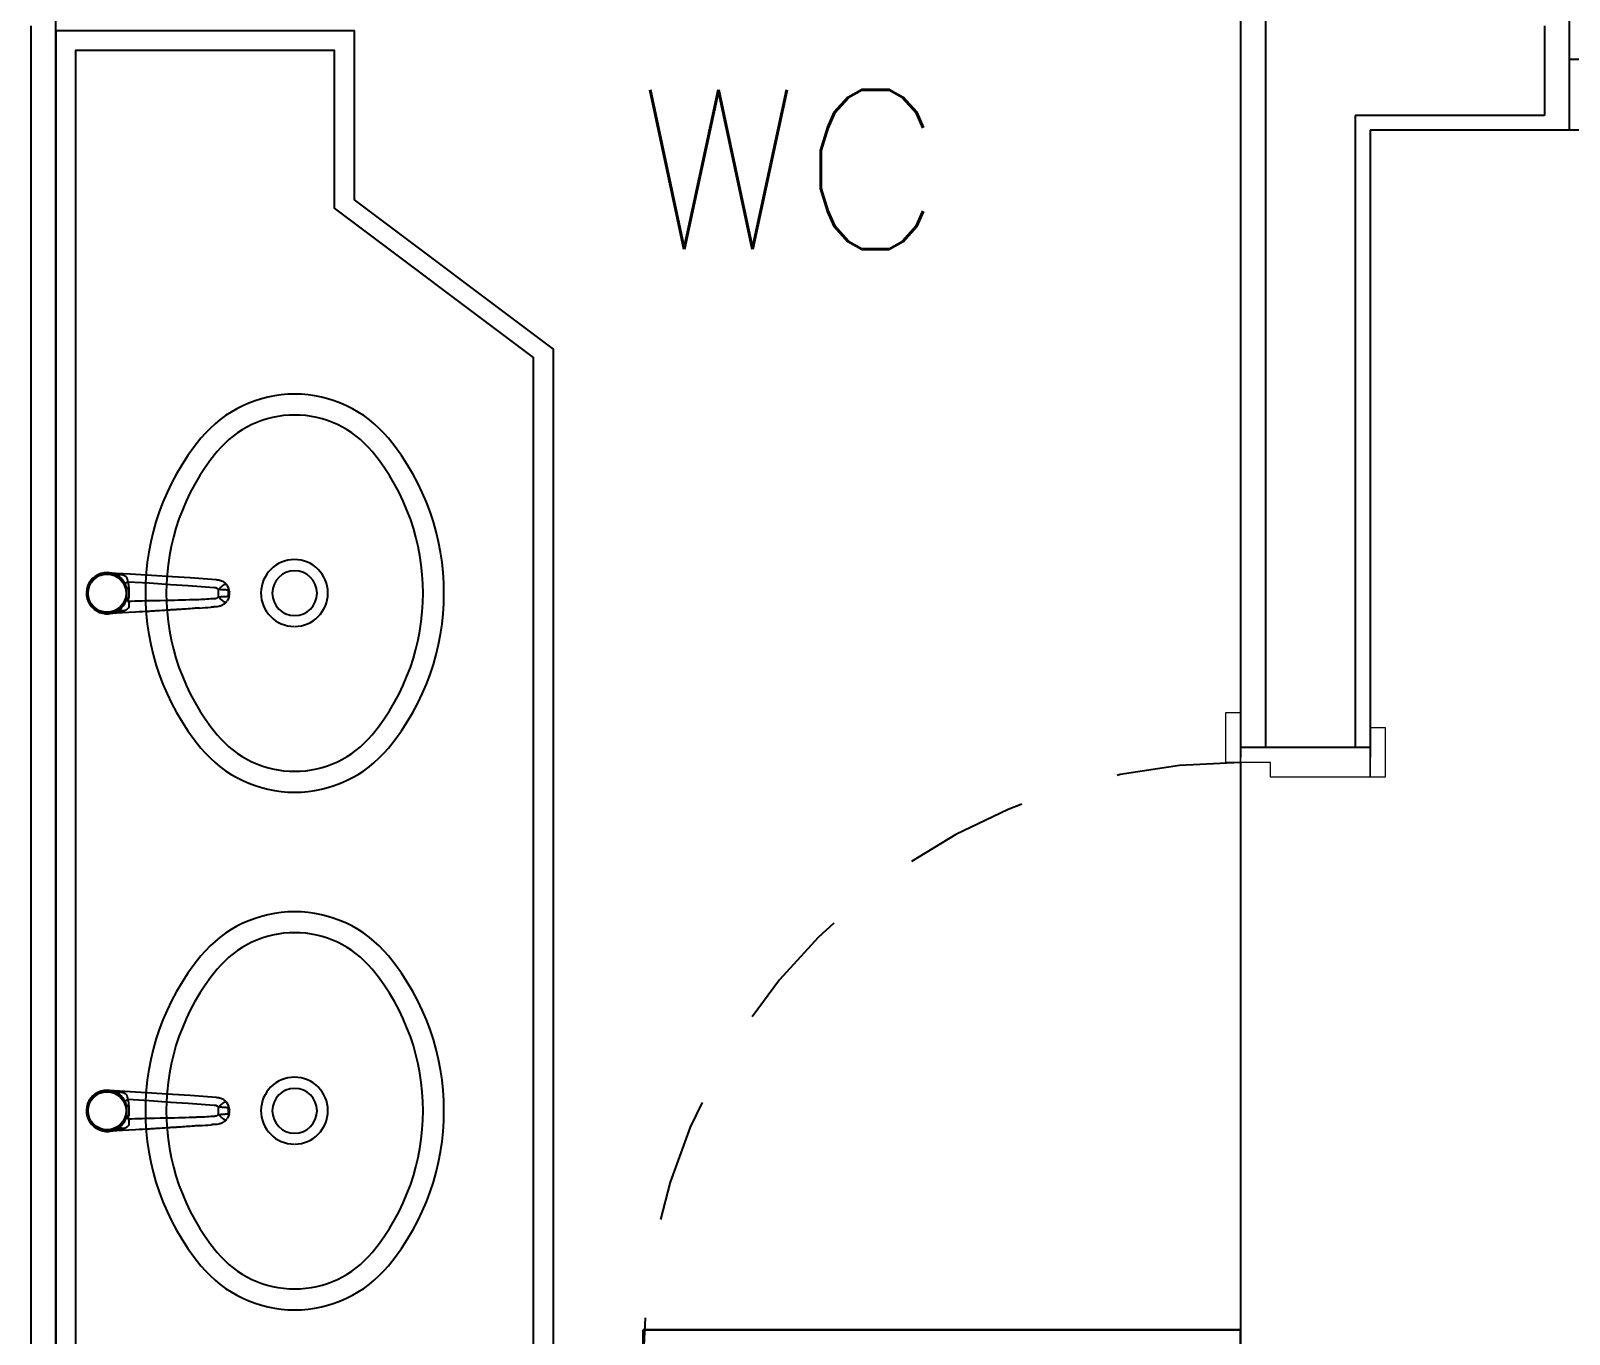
# Model space of a CAD drawing. Header units: millimetres. Extents: x 188.6 to 263.2, y 40.1 to 120.1.
# Drawn here: x 257.288 to 258.833, y 78.23 to 79.54 of the extents above; entities that cross this region are included whole.
import ezdxf

# ---------------------------------------------------------------- set-up
doc = ezdxf.new("R2010")
doc.units = ezdxf.units.MM
doc.linetypes.add('XREF-TIPO$0$HIDDEN2', pattern=[0.1875, 0.125, -0.0625])
for name, color, linetype in [('ARQ', 8, 'Continuous'), ('ARQ-BASE', 8, 'Continuous'), ('ARQ-TXT', 8, 'Continuous'), ('XREF-TIPO$0$L-MC-LAYOUT MOLHADO', 8, 'Continuous'), ('XREF-TIPO$0$V-MC-VISTA2', 8, 'Continuous')]:
    doc.layers.add(name, color=color, linetype=linetype)
doc.styles.add('60-75', font='romans.shx', dxfattribs={"height": 0.12})

# ---------------------------------------------------------------- blocks, each defined once
blk = doc.blocks.new('XREF-TIPO$0$L59_p')
at = {"color": 252}
blk.add_lwpolyline([(0.1556, 0.0941, 0.358974), (-0.1556, 0.0941, 0.471698), (-0.1556, -0.0941, 0.358974), (0.1556, -0.0941, 0.471698)], format="xyb", close=True, dxfattribs=at)
for points in [[(0.1422, 0.0779, 0.358974), (-0.1422, 0.0779, 0.471698), (-0.1422, -0.0779, 0.358974), (0.1422, -0.0779, 0.471698)], [(0, 0.0225, 1), (0, -0.0225, 1)]]:
    blk.add_lwpolyline(points, format="xyb", close=True)
blk.add_lwpolyline([(0.0335, 0, 336.274616), (0.0335, -0.0004)], format="xyb")
blk = doc.blocks.new('XREF-TIPO$0$1198c35_p')
for p, q in [((-0.0114, 0.0111), (-0.0114, 0.0115)), ((-0.0114, 0.0111), (-0.0114, 0.0111)), ((0.0297, 0.0128), (0.0297, 0.0128)), ((0.0297, 0.0126), (0.0297, 0.0127)), ((0.004, -0.0054), (0.004, -0.0073)), ((0.004, -0.0054), (0.0141, -0.0054)), ((0.0141, -0.0073), (0.004, -0.0073)), ((0.0141, -0.0054), (0.0141, -0.0073)), ((0.0054, -0.0974), (0.0128, -0.0974)), ((0.0061, -0.1075), (0.0121, -0.1075)), ((0.0226, -0.0968), (0.0226, -0.097))]:
    blk.add_line(p, q)
for points in [[(-0.0077, -0.0516, 0), (-0.0078, -0.0508, 0), (-0.0078, -0.0496, 0), (-0.0079, -0.0488, 0), (-0.008, -0.0479, 0), (-0.008, -0.0476, 0), (-0.008, -0.0474, 0), (-0.008, -0.0471, 0), (-0.008, -0.0468, 0), (-0.008, -0.0466, 0), (-0.0081, -0.0463, 0), (-0.0082, -0.0435, 0), (-0.0084, -0.0409, 0), (-0.0086, -0.0384, 0), (-0.0087, -0.0361, 0), (-0.0088, -0.0347, 0), (-0.0089, -0.033, 0), (-0.009, -0.0313, 0), (-0.0091, -0.0297, 0), (-0.0092, -0.0281, 0), (-0.0094, -0.0246, 0), (-0.0096, -0.0211, 0), (-0.0098, -0.0177, 0), (-0.01, -0.0141, 0), (-0.0104, -0.0076, 0), (-0.0108, -0.0012, 0), (-0.0111, 0.005, 0), (-0.0114, 0.0111, 0)], [(-0.0088, -0.0025, 0), (-0.0096, 0.0002, 0), (-0.0102, 0.003, 0), (-0.0109, 0.0065, 0), (-0.0112, 0.0086, 0), (-0.0113, 0.0098, 0), (-0.0114, 0.0105, 0), (-0.0114, 0.0108, 0), (-0.0114, 0.0108, 0), (-0.0114, 0.0109, 0), (-0.0114, 0.011, 0), (-0.0114, 0.011, 0), (-0.0114, 0.0111, 0), (-0.0114, 0.0111, 0), (-0.0114, 0.0111, 0), (-0.0114, 0.0111, 0), (-0.0114, 0.0111, 0), (-0.0114, 0.0111, 0)], [(-0.0086, 0.0036, 0), (-0.0081, 0.0025, 0), (-0.0079, 0.0012, 0), (-0.008, -0.0002, 0), (-0.0084, -0.0016, 0), (-0.0088, -0.0025, 0)], [(-0.0086, 0.0036, 0), (-0.0082, 0.0029, 0), (-0.0075, 0.0019, 0), (-0.0067, 0.001, 0), (-0.0058, 0, 0), (-0.0047, -0.0009, 0), (-0.0035, -0.0019, 0), (-0.0023, -0.0027, 0), (-0.0014, -0.0033, 0), (-0.0005, -0.0037, 0), (0.0005, -0.0042, 0), (0.0014, -0.0046, 0)], [(0.0194, -0.0033, 0), (0.0205, -0.0026, 0), (0.022, -0.0016, 0), (0.0233, -0.0004, 0), (0.0242, 0.0004, 0), (0.0251, 0.0013, 0), (0.0257, 0.0022, 0), (0.0264, 0.0031, 0), (0.027, 0.0042, 0), (0.0277, 0.0053, 0)], [(0.0279, 0.0002, 0), (0.0277, -0.0007, 0), (0.0274, -0.0016, 0), (0.0271, -0.0024, 0), (0.0267, -0.0032, 0), (0.0264, -0.0037, 0), (0.026, -0.0042, 0), (0.0258, -0.0045, 0), (0.0255, -0.0047, 0), (0.0252, -0.005, 0), (0.0248, -0.0052, 0), (0.0244, -0.0054, 0), (0.0242, -0.0055, 0), (0.0239, -0.0056, 0), (0.0236, -0.0057, 0), (0.0232, -0.0058, 0), (0.0227, -0.0059, 0), (0.0221, -0.006, 0), (0.0217, -0.006, 0), (0.0213, -0.0061, 0), (0.0209, -0.0062, 0), (0.0208, -0.0063, 0), (0.0206, -0.0063, 0), (0.0204, -0.0064, 0), (0.0203, -0.0065, 0)], [(0.0297, 0.0125, 0), (0.0285, -0.0088, 0), (0.0273, -0.0301, 0), (0.0259, -0.0514, 0), (0.0247, -0.0689, 0), (0.0234, -0.0865, 0), (0.0227, -0.0952, 0), (0.0226, -0.0962, 0), (0.0226, -0.0966, 0), (0.0226, -0.0968, 0)], [(0.0277, 0.0053, 0), (0.0273, 0.0042, 0), (0.0272, 0.0029, 0), (0.0274, 0.0015, 0), (0.0279, 0.0002, 0)], [(0.0297, 0.0125, 0), (0.0297, 0.0125, 0), (0.0297, 0.0125, 0), (0.0297, 0.0125, 0), (0.0297, 0.0125, 0), (0.0297, 0.0125, 0), (0.0297, 0.0125, 0), (0.0297, 0.0125, 0), (0.0297, 0.0124, 0), (0.0297, 0.0124, 0), (0.0297, 0.0123, 0), (0.0296, 0.0123, 0), (0.0296, 0.0121, 0), (0.0296, 0.0112, 0), (0.0295, 0.0103, 0), (0.0291, 0.0066, 0), (0.0285, 0.0029, 0), (0.0279, 0.0002, 0)], [(0.0011, -0.0071, 0), (0.0011, -0.0071, 0), (0.001, -0.0071, 0), (0.0008, -0.0071, 0), (0.0006, -0.0071, 0), (0.0003, -0.0071, 0), (0, -0.0071, 0), (-0.0008, -0.0073, 0), (-0.0016, -0.0074, 0), (-0.0021, -0.0075, 0), (-0.0027, -0.0075, 0), (-0.003, -0.0076, 0), (-0.0034, -0.0076, 0), (-0.0037, -0.0076, 0), (-0.004, -0.0075, 0), (-0.0042, -0.0075, 0), (-0.0045, -0.0074, 0), (-0.0048, -0.0074, 0), (-0.0051, -0.0073, 0), (-0.0055, -0.0071, 0), (-0.0059, -0.0069, 0), (-0.0061, -0.0067, 0), (-0.0064, -0.0066, 0), (-0.0067, -0.0062, 0), (-0.0071, -0.0059, 0), (-0.0074, -0.0055, 0), (-0.0077, -0.0051, 0), (-0.008, -0.0044, 0), (-0.0084, -0.0037, 0), (-0.0086, -0.0031, 0), (-0.0088, -0.0025, 0)], [(0.0011, -0.0071, 0), (0.0012, -0.0103, 0), (0.0013, -0.0136, 0), (0.0014, -0.0172, 0), (0.0015, -0.021, 0), (0.0016, -0.0245, 0), (0.0017, -0.0281, 0), (0.0017, -0.0293, 0), (0.0017, -0.0303, 0), (0.0017, -0.0312, 0), (0.0017, -0.0322, 0), (0.0018, -0.0332, 0), (0.0019, -0.0389, 0), (0.002, -0.0445, 0), (0.002, -0.0456, 0), (0.002, -0.0467, 0), (0.002, -0.0478, 0), (0.0021, -0.049, 0), (0.0021, -0.0501, 0), (0.0021, -0.0512, 0), (0.0021, -0.0523, 0), (0.0022, -0.0534, 0), (0.0023, -0.0572, 0), (0.0024, -0.0609, 0), (0.0025, -0.0645, 0), (0.0026, -0.0679, 0), (0.0027, -0.0708, 0), (0.0028, -0.0735, 0), (0.0028, -0.0742, 0), (0.0028, -0.0749, 0), (0.0029, -0.0756, 0), (0.0029, -0.0763, 0), (0.0029, -0.077, 0), (0.0029, -0.0777, 0), (0.003, -0.0798, 0), (0.0031, -0.0818, 0), (0.0032, -0.0839, 0), (0.0033, -0.0859, 0), (0.0035, -0.0879, 0), (0.0036, -0.0898, 0), (0.0036, -0.0902, 0), (0.0036, -0.0906, 0), (0.0036, -0.091, 0), (0.0037, -0.0914, 0), (0.0037, -0.0917, 0), (0.0037, -0.0921, 0), (0.0037, -0.0925, 0), (0.0038, -0.0929, 0), (0.0038, -0.0933, 0), (0.0038, -0.0936, 0), (0.0038, -0.0939, 0), (0.0039, -0.0942, 0), (0.0039, -0.0944, 0), (0.0039, -0.0946, 0), (0.0039, -0.0948, 0), (0.004, -0.095, 0), (0.004, -0.0952, 0), (0.0041, -0.0953, 0), (0.0041, -0.0955, 0), (0.0042, -0.0956, 0), (0.0043, -0.096, 0), (0.0045, -0.0963, 0), (0.0047, -0.0966, 0), (0.0049, -0.0969, 0), (0.0051, -0.0971, 0), (0.0054, -0.0974, 0)], [(0.0128, -0.0974, 0), (0.0131, -0.0971, 0), (0.0134, -0.0967, 0), (0.0136, -0.0964, 0), (0.0138, -0.096, 0), (0.014, -0.0957, 0), (0.0141, -0.0954, 0), (0.0143, -0.0948, 0), (0.0144, -0.0943, 0), (0.0144, -0.0937, 0), (0.0144, -0.0931, 0), (0.0151, -0.0844, 0), (0.0164, -0.0669, 0), (0.0176, -0.0494, 0), (0.019, -0.028, 0), (0.0203, -0.0065, 0)], [(0.0203, -0.0065, 0), (0.0188, -0.0069, 0), (0.0173, -0.0071, 0), (0.0157, -0.0072, 0), (0.0141, -0.0073, 0)], [(0.0194, -0.0033, 0), (0.0199, -0.0051, 0), (0.0203, -0.0065, 0)], [(-0.0058, -0.0785, 0), (-0.0059, -0.0776, 0), (-0.0059, -0.0772, 0), (-0.006, -0.0767, 0), (-0.006, -0.0762, 0), (-0.006, -0.0756, 0), (-0.0061, -0.0751, 0), (-0.0061, -0.0748, 0), (-0.0061, -0.0745, 0), (-0.0061, -0.0742, 0), (-0.0063, -0.0726, 0), (-0.0064, -0.0709, 0), (-0.0065, -0.0691, 0), (-0.0066, -0.0672, 0), (-0.0068, -0.0652, 0), (-0.0069, -0.0632, 0), (-0.007, -0.0614, 0), (-0.0072, -0.0597, 0), (-0.0073, -0.0579, 0), (-0.0074, -0.0561, 0), (-0.0074, -0.0556, 0), (-0.0075, -0.0551, 0), (-0.0075, -0.0549, 0), (-0.0075, -0.0548, 0), (-0.0075, -0.0547, 0), (-0.0075, -0.0544, 0), (-0.0076, -0.054, 0), (-0.0076, -0.0534, 0), (-0.0076, -0.0527, 0), (-0.0077, -0.0518, 0), (-0.0077, -0.0516, 0)], [(-0.0039, -0.0992, 0), (-0.004, -0.0989, 0), (-0.0041, -0.0984, 0), (-0.0042, -0.0979, 0), (-0.0043, -0.0976, 0), (-0.0043, -0.0975, 0), (-0.0043, -0.0975, 0), (-0.0043, -0.0975, 0), (-0.0043, -0.0974, 0), (-0.0043, -0.0974, 0), (-0.0043, -0.0974, 0), (-0.0043, -0.0974, 0), (-0.0043, -0.0974, 0), (-0.0043, -0.0974, 0), (-0.0043, -0.0974, 0), (-0.0043, -0.0974, 0), (-0.0045, -0.0962, 0), (-0.0045, -0.0954, 0), (-0.0046, -0.0947, 0), (-0.0046, -0.0939, 0), (-0.0047, -0.0932, 0), (-0.0048, -0.0925, 0), (-0.0048, -0.0918, 0), (-0.0049, -0.0913, 0), (-0.0049, -0.0907, 0), (-0.0049, -0.0902, 0), (-0.005, -0.0897, 0)], [(-0.0002, -0.1049, 0), (-0.001, -0.1041, 0), (-0.0018, -0.1032, 0), (-0.0024, -0.1023, 0), (-0.003, -0.1014, 0), (-0.0033, -0.1007, 0), (-0.0036, -0.1001, 0), (-0.0038, -0.0994, 0), (-0.0039, -0.0992, 0)], [(0.0054, -0.0974, 0), (0.005, -0.0977, 0), (0.0047, -0.0981, 0), (0.0043, -0.0985, 0), (0.0039, -0.099, 0), (0.0035, -0.0994, 0), (0.0032, -0.0998, 0), (0.0028, -0.1003, 0), (0.0024, -0.1007, 0), (0.0021, -0.1011, 0), (0.0017, -0.1015, 0), (0.0014, -0.1019, 0), (0.0011, -0.1023, 0), (0.0009, -0.1027, 0), (0.0006, -0.103, 0), (0.0004, -0.1034, 0), (0.0002, -0.1036, 0), (0.0001, -0.1039, 0), (-0.0001, -0.1041, 0), (-0.0002, -0.1043, 0), (-0.0002, -0.1045, 0), (-0.0003, -0.1046, 0), (-0.0003, -0.1048, 0), (-0.0003, -0.1048, 0), (-0.0002, -0.1049, 0)], [(0.0061, -0.1075, 0), (0.0047, -0.1075, 0), (0.0033, -0.1071, 0), (0.0021, -0.1066, 0), (0.0015, -0.1063, 0)], [(0.0059, -0.1082, 0), (0.0056, -0.1081, 0), (0.005, -0.1079, 0), (0.0045, -0.1078, 0), (0.004, -0.1076, 0), (0.0036, -0.1074, 0), (0.003, -0.1071, 0), (0.0025, -0.1069, 0), (0.0021, -0.1066, 0)], [(0.0054, -0.0974, 0), (0.0054, -0.0981, 0), (0.0055, -0.0988, 0), (0.0055, -0.0996, 0), (0.0056, -0.1003, 0), (0.0056, -0.101, 0), (0.0057, -0.1016, 0), (0.0057, -0.1023, 0), (0.0057, -0.103, 0), (0.0058, -0.1036, 0), (0.0058, -0.1042, 0), (0.0059, -0.1046, 0), (0.0059, -0.105, 0), (0.0059, -0.1054, 0), (0.0059, -0.1058, 0), (0.006, -0.1063, 0), (0.006, -0.1066, 0), (0.006, -0.1069, 0), (0.0061, -0.1072, 0), (0.0061, -0.1074, 0), (0.0061, -0.1075, 0)], [(0.0061, -0.1075, 0), (0.0064, -0.1077, 0), (0.0069, -0.1079, 0), (0.0072, -0.1081, 0), (0.0074, -0.1081, 0), (0.0077, -0.1082, 0), (0.0078, -0.1082, 0), (0.0079, -0.1083, 0), (0.008, -0.1083, 0), (0.0081, -0.1083, 0)], [(0.0101, -0.1083, 0), (0.0102, -0.1083, 0), (0.0103, -0.1082, 0), (0.0104, -0.1082, 0), (0.0107, -0.1082, 0), (0.0109, -0.1081, 0), (0.0111, -0.108, 0), (0.0114, -0.1079, 0), (0.0116, -0.1078, 0), (0.0121, -0.1075, 0)], [(0.0121, -0.1075, 0), (0.0121, -0.1074, 0), (0.0121, -0.1072, 0), (0.0121, -0.107, 0), (0.0121, -0.1068, 0), (0.0122, -0.1065, 0), (0.0122, -0.1061, 0), (0.0122, -0.1057, 0), (0.0123, -0.1052, 0), (0.0123, -0.1047, 0), (0.0123, -0.1042, 0), (0.0124, -0.1036, 0), (0.0124, -0.103, 0), (0.0125, -0.1024, 0), (0.0125, -0.102, 0), (0.0125, -0.1013, 0), (0.0126, -0.1005, 0), (0.0126, -0.0998, 0), (0.0127, -0.0991, 0), (0.0127, -0.0986, 0), (0.0127, -0.098, 0), (0.0128, -0.0974, 0)], [(0.0121, -0.1075, 0), (0.0135, -0.1075, 0), (0.0148, -0.1071, 0), (0.0161, -0.1066, 0), (0.0166, -0.1063, 0)], [(0.0128, -0.0974, 0), (0.0138, -0.0984, 0), (0.0147, -0.0995, 0), (0.0156, -0.1005, 0), (0.0164, -0.1015, 0), (0.0171, -0.1025, 0), (0.0177, -0.1033, 0), (0.0181, -0.1039, 0), (0.0183, -0.1044, 0), (0.0184, -0.1048, 0), (0.0184, -0.1049, 0)], [(0.0184, -0.1049, 0), (0.018, -0.1053, 0), (0.0176, -0.1056, 0), (0.0172, -0.1059, 0), (0.0171, -0.106, 0), (0.017, -0.1061, 0), (0.0169, -0.1061, 0), (0.0168, -0.1062, 0), (0.0167, -0.1062, 0), (0.0167, -0.1062, 0), (0.0166, -0.1063, 0), (0.0166, -0.1063, 0), (0.0166, -0.1063, 0), (0.0166, -0.1063, 0)], [(0.0222, -0.0989, 0), (0.0222, -0.0989, 0), (0.0219, -0.0997, 0), (0.0215, -0.1006, 0), (0.0211, -0.1014, 0), (0.0206, -0.1024, 0), (0.0199, -0.1033, 0), (0.0192, -0.1041, 0), (0.0184, -0.1049, 0)], [(0.0226, -0.097, 0), (0.0226, -0.097, 0), (0.0225, -0.0975, 0), (0.0224, -0.0979, 0), (0.0223, -0.0984, 0), (0.0222, -0.0989, 0), (0.0222, -0.0989, 0)], [(0.0081, -0.1083, 0), (0.0071, -0.1083, 0), (0.007, -0.1083, 0)], [(0.007, -0.1083, 0), (0.008, -0.1084, 0), (0.0088, -0.1085, 0), (0.0095, -0.1084, 0), (0.0103, -0.1084, 0), (0.011, -0.1084, 0)], [(0.0081, -0.1083, 0), (0.0082, -0.1083, 0), (0.0084, -0.1084, 0), (0.0085, -0.1084, 0), (0.0086, -0.1084, 0), (0.0087, -0.1084, 0), (0.0088, -0.1084, 0), (0.0089, -0.1084, 0), (0.0089, -0.1084, 0), (0.0089, -0.1084, 0), (0.009, -0.1084, 0), (0.009, -0.1084, 0), (0.0091, -0.1084, 0), (0.0091, -0.1084, 0), (0.0092, -0.1084, 0), (0.0092, -0.1084, 0), (0.0093, -0.1084, 0), (0.0094, -0.1084, 0), (0.0095, -0.1084, 0), (0.0096, -0.1084, 0), (0.0098, -0.1083, 0), (0.0101, -0.1083, 0)], [(0.011, -0.1084, 0), (0.0101, -0.1083, 0)]]:
    blk.add_polyline3d(points)
blk.add_circle((0.0091, 0.0144), 0.0191)
for centre, radius, start, end in [((0.0091, 0.0144), 0.0207, 0, 211.2083), ((0.0091, 0.0144), 0.0204, 284.4666, 255.5334), ((0.0091, 0.0144), 0.0195, 0, 180), ((0.0091, 0.0144), 0.0195, 180, 0), ((0.0091, 0.0144), 0.0195, 180, 270), ((0.0091, 0.0144), 0.0195, 270, 0), ((0.0091, 0.0144), 0.0207, 334.1045, 0), ((-0.568, 0.0551), 0.5726, 353.7595, 354.015), ((0.0039, 0.0193), 0.0265, 264.0406, 270.134), ((0.009, 0.0145), 0.0205, 248.4737, 255.9324), ((0.0092, 0.0145), 0.0205, 284.0619, 300.0027), ((3.0095, 0.1438), 3.0235, 184.2155, 184.4292), ((0.0089, -0.095), 0.0135, 227.2407, 236.8896), ((0.0092, -0.0949), 0.0136, 282.4001, 303.0332), ((0.0083, -0.0975), 0.0109, 257.2283, 263.0963), ((0.0098, -0.0976), 0.0109, 276.4456, 282.3614)]:
    blk.add_arc(centre, radius, start, end)
blk = doc.blocks.new('XREF-TIPO$0$A$C2D591F4F')
at = {"color": 0}
blk.add_blockref('XREF-TIPO$0$L59_p', (0.2, 0.209), dxfattribs=at)
at = {"color": 0, "rotation": 180}
blk.add_blockref('XREF-TIPO$0$1198c35_p', (0.2091, 0.035), dxfattribs=at)
blk = doc.blocks.new('XREF-TIPO$0$A$C281A5909')
at = {"color": 0}
for p, q in [((0.05, 0.755), (0.08, 0.755)), ((0.05, 0.155), (0.05, 0.755)), ((0.08, 0.755), (0.05, 0.755)), ((0.05, 0.755), (0.05, 0.155)), ((0.08, 0.755), (0.08, 0.155)), ((0.08, 0.155), (0.08, 0.755)), ((0.035, 0.015), (0.035, 0.155)), ((0.08, 0.155), (0.05, 0.155)), ((0.05, 0.155), (0.08, 0.155)), ((0.65, 0.155), (0.08, 0.155)), ((0.665, 0.025), (0.665, 0.155))]:
    blk.add_line(p, q, dxfattribs=at)
at = {"color": 0, "lineweight": 13}
for p, q in [((0, 0.155), (0, 0.17)), ((0, 0.17), (0.05, 0.17)), ((0.65, 0.155), (0.65, 0.17)), ((0.65, 0.17), (0.7, 0.17)), ((0.7, 0.17), (0.7, 0.155)), ((0, 0.155), (0.05, 0.155)), ((0.05, 0.155), (0.035, 0.155)), ((0.05, 0.155), (0.05, 0.125)), ((0.665, 0.155), (0.65, 0.155)), ((0.65, 0.125), (0.65, 0.155)), ((0.65, 0.155), (0.7, 0.155)), ((0.05, 0.125), (0.065, 0.125)), ((0.065, 0.125), (0.065, 0.025)), ((0.635, 0.025), (0.635, 0.125)), ((0.635, 0.125), (0.65, 0.125)), ((0.065, 0.025), (0.015, 0.025)), ((0.035, 0.025), (0.065, 0.025)), ((0.065, 0.025), (0.065, 0.01)), ((0.635, 0.025), (0.665, 0.025)), ((0.635, 0.01), (0.635, 0.025)), ((0.685, 0.025), (0.635, 0.025)), ((0.685, 0.025), (0.685, 0.01)), ((0.015, 0), (0.015, 0.015)), ((0.065, 0.01), (0.015, 0.01)), ((0.685, 0.01), (0.635, 0.01))]:
    blk.add_line(p, q, dxfattribs=at)
at = {"color": 0, "linetype": 'XREF-TIPO$0$HIDDEN2'}
blk.add_arc((0.05, 0.155), 0.6, 0, 90, dxfattribs=at)
blk = doc.blocks.new('XREF-TIPO$0$L59_p-flat-1-flat-1')
at = {"layer": 'XREF-TIPO$0$L-MC-LAYOUT MOLHADO'}
for points in [[(0.0941, -0.1556, 0.358974), (0.0941, 0.1556, 0.471698), (-0.0941, 0.1556, 0.358974), (-0.0941, -0.1556, 0.471698)], [(0.0779, -0.1422, 0.358974), (0.0779, 0.1422, 0.471698), (-0.0779, 0.1422, 0.358974), (-0.0779, -0.1422, 0.471698)], [(0.0225, 0, 1), (-0.0225, 0, 1)]]:
    blk.add_lwpolyline(points, format="xyb", close=True, dxfattribs=at)
blk.add_lwpolyline([(0, -0.0335, 336.274616), (-0.0004, -0.0335)], format="xyb", dxfattribs=at)
blk = doc.blocks.new('XREF-TIPO$0$1198c35_p-flat-1-flat-1')
at = {"layer": 'XREF-TIPO$0$L-MC-LAYOUT MOLHADO'}
for p, q in [((-0.0128, 0.0297), (-0.0128, 0.0297)), ((-0.0126, 0.0297), (-0.0127, 0.0297)), ((0.0968, 0.0226), (0.097, 0.0226)), ((0.0054, 0.0141), (0.0073, 0.0141)), ((0.0054, 0.004), (0.0054, 0.0141)), ((0.0054, 0.004), (0.0073, 0.004)), ((0.0073, 0.0141), (0.0073, 0.004)), ((0.0974, 0.0054), (0.0974, 0.0128)), ((0.1075, 0.0061), (0.1075, 0.0121)), ((-0.0111, -0.0114), (-0.0115, -0.0114)), ((-0.0111, -0.0114), (-0.0111, -0.0114))]:
    blk.add_line(p, q, dxfattribs=at)
for points in [[(-0.0125, 0.0297, 0), (-0.0125, 0.0297, 0), (-0.0125, 0.0297, 0), (-0.0125, 0.0297, 0), (-0.0125, 0.0297, 0), (-0.0125, 0.0297, 0), (-0.0125, 0.0297, 0), (-0.0125, 0.0297, 0), (-0.0124, 0.0297, 0), (-0.0124, 0.0297, 0), (-0.0123, 0.0297, 0), (-0.0123, 0.0296, 0), (-0.0121, 0.0296, 0), (-0.0112, 0.0296, 0), (-0.0103, 0.0295, 0), (-0.0066, 0.0291, 0), (-0.0029, 0.0285, 0), (-0.0002, 0.0279, 0)], [(-0.0125, 0.0297, 0), (0.0088, 0.0285, 0), (0.0301, 0.0273, 0), (0.0514, 0.0259, 0), (0.0689, 0.0247, 0), (0.0865, 0.0234, 0), (0.0952, 0.0227, 0), (0.0962, 0.0226, 0), (0.0966, 0.0226, 0), (0.0968, 0.0226, 0)], [(-0.0053, 0.0277, 0), (-0.0042, 0.0273, 0), (-0.0029, 0.0272, 0), (-0.0015, 0.0274, 0), (-0.0002, 0.0279, 0)], [(0.0033, 0.0194, 0), (0.0026, 0.0205, 0), (0.0016, 0.022, 0), (0.0004, 0.0233, 0), (-0.0004, 0.0242, 0), (-0.0013, 0.0251, 0), (-0.0022, 0.0257, 0), (-0.0031, 0.0264, 0), (-0.0042, 0.027, 0), (-0.0053, 0.0277, 0)], [(-0.0002, 0.0279, 0), (0.0007, 0.0277, 0), (0.0016, 0.0274, 0), (0.0024, 0.0271, 0), (0.0032, 0.0267, 0), (0.0037, 0.0264, 0), (0.0042, 0.026, 0), (0.0045, 0.0258, 0), (0.0047, 0.0255, 0), (0.005, 0.0252, 0), (0.0052, 0.0248, 0), (0.0054, 0.0244, 0), (0.0055, 0.0242, 0), (0.0056, 0.0239, 0), (0.0057, 0.0236, 0), (0.0058, 0.0232, 0), (0.0059, 0.0227, 0), (0.006, 0.0221, 0), (0.006, 0.0217, 0), (0.0061, 0.0213, 0), (0.0062, 0.0209, 0), (0.0063, 0.0208, 0), (0.0063, 0.0206, 0), (0.0064, 0.0204, 0), (0.0065, 0.0203, 0)], [(0.0033, 0.0194, 0), (0.0051, 0.0199, 0), (0.0065, 0.0203, 0)], [(0.0065, 0.0203, 0), (0.0069, 0.0188, 0), (0.0071, 0.0173, 0), (0.0072, 0.0157, 0), (0.0073, 0.0141, 0)], [(0.0974, 0.0128, 0), (0.0971, 0.0131, 0), (0.0967, 0.0134, 0), (0.0964, 0.0136, 0), (0.096, 0.0138, 0), (0.0957, 0.014, 0), (0.0954, 0.0141, 0), (0.0948, 0.0143, 0), (0.0943, 0.0144, 0), (0.0937, 0.0144, 0), (0.0931, 0.0144, 0), (0.0844, 0.0151, 0), (0.0669, 0.0164, 0), (0.0494, 0.0176, 0), (0.028, 0.019, 0), (0.0065, 0.0203, 0)], [(0.097, 0.0226, 0), (0.097, 0.0226, 0), (0.0975, 0.0225, 0), (0.0979, 0.0224, 0), (0.0984, 0.0223, 0), (0.0989, 0.0222, 0), (0.0989, 0.0222, 0)], [(0.0974, 0.0128, 0), (0.0984, 0.0138, 0), (0.0995, 0.0147, 0), (0.1005, 0.0156, 0), (0.1015, 0.0164, 0), (0.1025, 0.0171, 0), (0.1033, 0.0177, 0), (0.1039, 0.0181, 0), (0.1044, 0.0183, 0), (0.1048, 0.0184, 0), (0.1049, 0.0184, 0)], [(0.0989, 0.0222, 0), (0.0989, 0.0222, 0), (0.0997, 0.0219, 0), (0.1006, 0.0215, 0), (0.1014, 0.0211, 0), (0.1024, 0.0206, 0), (0.1033, 0.0199, 0), (0.1041, 0.0192, 0), (0.1049, 0.0184, 0)], [(0.1049, 0.0184, 0), (0.1053, 0.018, 0), (0.1056, 0.0176, 0), (0.1059, 0.0172, 0), (0.106, 0.0171, 0), (0.1061, 0.017, 0), (0.1061, 0.0169, 0), (0.1062, 0.0168, 0), (0.1062, 0.0167, 0), (0.1062, 0.0167, 0), (0.1063, 0.0166, 0), (0.1063, 0.0166, 0), (0.1063, 0.0166, 0), (0.1063, 0.0166, 0)], [(0.1075, 0.0121, 0), (0.1074, 0.0135, 0), (0.1071, 0.0148, 0), (0.1066, 0.0161, 0), (0.1063, 0.0166, 0)], [(-0.0036, -0.0086, 0), (-0.0029, -0.0082, 0), (-0.0019, -0.0075, 0), (-0.001, -0.0067, 0), (0, -0.0058, 0), (0.0009, -0.0047, 0), (0.0019, -0.0035, 0), (0.0027, -0.0023, 0), (0.0033, -0.0014, 0), (0.0037, -0.0005, 0), (0.0042, 0.0005, 0), (0.0046, 0.0014, 0)], [(0.0071, 0.0011, 0), (0.0071, 0.0011, 0), (0.0071, 0.001, 0), (0.0071, 0.0008, 0), (0.0071, 0.0006, 0), (0.0071, 0.0003, 0), (0.0071, 0, 0), (0.0073, -0.0008, 0), (0.0074, -0.0016, 0), (0.0075, -0.0021, 0), (0.0075, -0.0027, 0), (0.0076, -0.003, 0), (0.0076, -0.0034, 0), (0.0076, -0.0037, 0), (0.0075, -0.004, 0), (0.0075, -0.0042, 0), (0.0074, -0.0045, 0), (0.0074, -0.0048, 0), (0.0073, -0.0051, 0), (0.0071, -0.0055, 0), (0.0069, -0.0059, 0), (0.0067, -0.0061, 0), (0.0066, -0.0064, 0), (0.0062, -0.0067, 0), (0.0059, -0.0071, 0), (0.0055, -0.0074, 0), (0.0051, -0.0077, 0), (0.0044, -0.008, 0), (0.0037, -0.0084, 0), (0.0031, -0.0086, 0), (0.0025, -0.0088, 0)], [(0.0071, 0.0011, 0), (0.0103, 0.0012, 0), (0.0136, 0.0013, 0), (0.0172, 0.0014, 0), (0.021, 0.0015, 0), (0.0245, 0.0016, 0), (0.0281, 0.0017, 0), (0.0293, 0.0017, 0), (0.0303, 0.0017, 0), (0.0312, 0.0017, 0), (0.0322, 0.0017, 0), (0.0332, 0.0018, 0), (0.0389, 0.0019, 0), (0.0445, 0.002, 0), (0.0456, 0.002, 0), (0.0467, 0.002, 0), (0.0478, 0.002, 0), (0.049, 0.0021, 0), (0.0501, 0.0021, 0), (0.0512, 0.0021, 0), (0.0523, 0.0021, 0), (0.0534, 0.0022, 0), (0.0572, 0.0023, 0), (0.0609, 0.0024, 0), (0.0645, 0.0025, 0), (0.0679, 0.0026, 0), (0.0708, 0.0027, 0), (0.0735, 0.0028, 0), (0.0742, 0.0028, 0), (0.0749, 0.0028, 0), (0.0756, 0.0029, 0), (0.0763, 0.0029, 0), (0.077, 0.0029, 0), (0.0777, 0.0029, 0), (0.0798, 0.003, 0), (0.0818, 0.0031, 0), (0.0839, 0.0032, 0), (0.0859, 0.0033, 0), (0.0879, 0.0035, 0), (0.0898, 0.0036, 0), (0.0902, 0.0036, 0), (0.0906, 0.0036, 0), (0.091, 0.0036, 0), (0.0914, 0.0037, 0), (0.0917, 0.0037, 0), (0.0921, 0.0037, 0), (0.0925, 0.0037, 0), (0.0929, 0.0038, 0), (0.0933, 0.0038, 0), (0.0936, 0.0038, 0), (0.0939, 0.0038, 0), (0.0942, 0.0039, 0), (0.0944, 0.0039, 0), (0.0946, 0.0039, 0), (0.0948, 0.0039, 0), (0.095, 0.004, 0), (0.0952, 0.004, 0), (0.0953, 0.0041, 0), (0.0955, 0.0041, 0), (0.0956, 0.0042, 0), (0.096, 0.0043, 0), (0.0963, 0.0045, 0), (0.0966, 0.0047, 0), (0.0969, 0.0049, 0), (0.0971, 0.0051, 0), (0.0974, 0.0054, 0)], [(0.1075, 0.0121, 0), (0.1074, 0.0121, 0), (0.1072, 0.0121, 0), (0.107, 0.0121, 0), (0.1068, 0.0121, 0), (0.1065, 0.0122, 0), (0.1061, 0.0122, 0), (0.1057, 0.0122, 0), (0.1052, 0.0123, 0), (0.1047, 0.0123, 0), (0.1042, 0.0123, 0), (0.1036, 0.0124, 0), (0.103, 0.0124, 0), (0.1024, 0.0125, 0), (0.102, 0.0125, 0), (0.1013, 0.0125, 0), (0.1005, 0.0126, 0), (0.0998, 0.0126, 0), (0.0991, 0.0127, 0), (0.0986, 0.0127, 0), (0.098, 0.0127, 0), (0.0974, 0.0128, 0)], [(0.0974, 0.0054, 0), (0.0981, 0.0054, 0), (0.0988, 0.0055, 0), (0.0996, 0.0055, 0), (0.1003, 0.0056, 0), (0.101, 0.0056, 0), (0.1016, 0.0057, 0), (0.1023, 0.0057, 0), (0.103, 0.0057, 0), (0.1036, 0.0058, 0), (0.1042, 0.0058, 0), (0.1046, 0.0059, 0), (0.105, 0.0059, 0), (0.1054, 0.0059, 0), (0.1058, 0.0059, 0), (0.1063, 0.006, 0), (0.1066, 0.006, 0), (0.1069, 0.006, 0), (0.1072, 0.0061, 0), (0.1074, 0.0061, 0), (0.1075, 0.0061, 0)], [(0.0974, 0.0054, 0), (0.0977, 0.005, 0), (0.0981, 0.0047, 0), (0.0985, 0.0043, 0), (0.099, 0.0039, 0), (0.0994, 0.0035, 0), (0.0998, 0.0032, 0), (0.1003, 0.0028, 0), (0.1007, 0.0024, 0), (0.1011, 0.0021, 0), (0.1015, 0.0017, 0), (0.1019, 0.0014, 0), (0.1023, 0.0011, 0), (0.1027, 0.0009, 0), (0.103, 0.0006, 0), (0.1034, 0.0004, 0), (0.1036, 0.0002, 0), (0.1039, 0.0001, 0), (0.1041, -0.0001, 0), (0.1043, -0.0002, 0), (0.1045, -0.0002, 0), (0.1046, -0.0003, 0), (0.1048, -0.0003, 0), (0.1048, -0.0003, 0), (0.1049, -0.0002, 0)], [(0.1075, 0.0061, 0), (0.1074, 0.0047, 0), (0.1071, 0.0033, 0), (0.1066, 0.0021, 0), (0.1063, 0.0015, 0)], [(0.1082, 0.0059, 0), (0.1081, 0.0056, 0), (0.1079, 0.005, 0), (0.1078, 0.0045, 0), (0.1076, 0.004, 0), (0.1074, 0.0036, 0), (0.1071, 0.003, 0), (0.1069, 0.0025, 0), (0.1066, 0.0021, 0)], [(0.1083, 0.0101, 0), (0.1083, 0.0102, 0), (0.1082, 0.0103, 0), (0.1082, 0.0104, 0), (0.1082, 0.0107, 0), (0.1081, 0.0109, 0), (0.108, 0.0111, 0), (0.1079, 0.0114, 0), (0.1078, 0.0116, 0), (0.1075, 0.0121, 0)], [(0.1075, 0.0061, 0), (0.1077, 0.0064, 0), (0.1079, 0.0069, 0), (0.1081, 0.0072, 0), (0.1081, 0.0074, 0), (0.1082, 0.0077, 0), (0.1082, 0.0078, 0), (0.1083, 0.0079, 0), (0.1083, 0.008, 0), (0.1083, 0.0081, 0)], [(0.1084, 0.011, 0), (0.1083, 0.0101, 0)], [(0.1083, 0.007, 0), (0.1084, 0.008, 0), (0.1085, 0.0088, 0), (0.1084, 0.0095, 0), (0.1084, 0.0103, 0), (0.1084, 0.011, 0)], [(0.1083, 0.0081, 0), (0.1083, 0.0082, 0), (0.1084, 0.0084, 0), (0.1084, 0.0085, 0), (0.1084, 0.0086, 0), (0.1084, 0.0087, 0), (0.1084, 0.0088, 0), (0.1084, 0.0089, 0), (0.1084, 0.0089, 0), (0.1084, 0.0089, 0), (0.1084, 0.009, 0), (0.1084, 0.009, 0), (0.1084, 0.0091, 0), (0.1084, 0.0091, 0), (0.1084, 0.0092, 0), (0.1084, 0.0092, 0), (0.1084, 0.0093, 0), (0.1084, 0.0094, 0), (0.1084, 0.0095, 0), (0.1084, 0.0096, 0), (0.1083, 0.0098, 0), (0.1083, 0.0101, 0)], [(0.1083, 0.0081, 0), (0.1083, 0.0071, 0), (0.1083, 0.007, 0)], [(0.0516, -0.0077, 0), (0.0508, -0.0078, 0), (0.0496, -0.0078, 0), (0.0488, -0.0079, 0), (0.0479, -0.008, 0), (0.0476, -0.008, 0), (0.0474, -0.008, 0), (0.0471, -0.008, 0), (0.0468, -0.008, 0), (0.0466, -0.008, 0), (0.0463, -0.0081, 0), (0.0435, -0.0082, 0), (0.0409, -0.0084, 0), (0.0384, -0.0086, 0), (0.0361, -0.0087, 0), (0.0347, -0.0088, 0), (0.033, -0.0089, 0), (0.0313, -0.009, 0), (0.0297, -0.0091, 0), (0.0281, -0.0092, 0), (0.0246, -0.0094, 0), (0.0211, -0.0096, 0), (0.0177, -0.0098, 0), (0.0141, -0.01, 0), (0.0076, -0.0104, 0), (0.0012, -0.0108, 0), (-0.005, -0.0111, 0), (-0.0111, -0.0114, 0)], [(0.0025, -0.0088, 0), (-0.0002, -0.0096, 0), (-0.003, -0.0102, 0), (-0.0065, -0.0109, 0), (-0.0086, -0.0112, 0), (-0.0098, -0.0113, 0), (-0.0105, -0.0114, 0), (-0.0108, -0.0114, 0), (-0.0108, -0.0114, 0), (-0.0109, -0.0114, 0), (-0.011, -0.0114, 0), (-0.011, -0.0114, 0), (-0.0111, -0.0114, 0), (-0.0111, -0.0114, 0), (-0.0111, -0.0114, 0), (-0.0111, -0.0114, 0), (-0.0111, -0.0114, 0), (-0.0111, -0.0114, 0)], [(-0.0036, -0.0086, 0), (-0.0025, -0.0081, 0), (-0.0012, -0.0079, 0), (0.0002, -0.008, 0), (0.0016, -0.0084, 0), (0.0025, -0.0088, 0)], [(0.0785, -0.0058, 0), (0.0776, -0.0059, 0), (0.0772, -0.0059, 0), (0.0767, -0.006, 0), (0.0762, -0.006, 0), (0.0756, -0.006, 0), (0.0751, -0.0061, 0), (0.0748, -0.0061, 0), (0.0745, -0.0061, 0), (0.0742, -0.0061, 0), (0.0726, -0.0063, 0), (0.0709, -0.0064, 0), (0.0691, -0.0065, 0), (0.0672, -0.0066, 0), (0.0652, -0.0068, 0), (0.0632, -0.0069, 0), (0.0614, -0.007, 0), (0.0597, -0.0072, 0), (0.0579, -0.0073, 0), (0.0561, -0.0074, 0), (0.0556, -0.0074, 0), (0.0551, -0.0075, 0), (0.0549, -0.0075, 0), (0.0548, -0.0075, 0), (0.0547, -0.0075, 0), (0.0544, -0.0075, 0), (0.054, -0.0076, 0), (0.0534, -0.0076, 0), (0.0527, -0.0076, 0), (0.0518, -0.0077, 0), (0.0516, -0.0077, 0)], [(0.0992, -0.0039, 0), (0.0989, -0.004, 0), (0.0984, -0.0041, 0), (0.0979, -0.0042, 0), (0.0976, -0.0043, 0), (0.0975, -0.0043, 0), (0.0975, -0.0043, 0), (0.0975, -0.0043, 0), (0.0974, -0.0043, 0), (0.0974, -0.0043, 0), (0.0974, -0.0043, 0), (0.0974, -0.0043, 0), (0.0974, -0.0043, 0), (0.0974, -0.0043, 0), (0.0974, -0.0043, 0), (0.0974, -0.0043, 0), (0.0962, -0.0045, 0), (0.0954, -0.0045, 0), (0.0947, -0.0046, 0), (0.0939, -0.0046, 0), (0.0932, -0.0047, 0), (0.0925, -0.0048, 0), (0.0918, -0.0048, 0), (0.0913, -0.0049, 0), (0.0907, -0.0049, 0), (0.0902, -0.0049, 0), (0.0897, -0.005, 0)], [(0.1049, -0.0002, 0), (0.1041, -0.001, 0), (0.1032, -0.0018, 0), (0.1023, -0.0024, 0), (0.1014, -0.003, 0), (0.1007, -0.0033, 0), (0.1001, -0.0036, 0), (0.0994, -0.0038, 0), (0.0992, -0.0039, 0)]]:
    blk.add_polyline3d(points, dxfattribs=at)
blk.add_circle((-0.0144, 0.0091), 0.0191, dxfattribs=at)
for centre, radius, start, end in [((-0.0144, 0.0091), 0.0207, 90, 301.2083), ((-0.0144, 0.0091), 0.0204, 14.4666, 345.5334), ((-0.0144, 0.0091), 0.0195, 90, 270), ((-0.0144, 0.0091), 0.0207, 64.1045, 90), ((-0.0144, 0.0091), 0.0195, 270, 90), ((-0.0144, 0.0091), 0.0195, 0, 90), ((-0.0145, 0.0092), 0.0205, 14.0619, 30.0027), ((0.0949, 0.0092), 0.0136, 12.4001, 33.0332), ((-0.0144, 0.0091), 0.0195, 270, 0), ((-0.0145, 0.009), 0.0205, 338.4737, 345.9324), ((-0.0551, -0.568), 0.5726, 83.7595, 84.015), ((-0.0193, 0.0039), 0.0265, 354.0406, 0.134), ((0.095, 0.0089), 0.0135, 317.2407, 326.8896), ((0.0976, 0.0098), 0.0109, 6.4456, 12.3614), ((0.0975, 0.0083), 0.0109, 347.2283, 353.0963), ((-0.1438, 3.0095), 3.0235, 274.2155, 274.4292)]:
    blk.add_arc(centre, radius, start, end, dxfattribs=at)
blk = doc.blocks.new('XREF-TIPO$0$A$C2D591F4F-flat-1-flat-1')
at = {"layer": 'XREF-TIPO$0$V-MC-VISTA2'}
for name, p in [('XREF-TIPO$0$L59_p-flat-1-flat-1', (0.209, -0.2)), ('XREF-TIPO$0$1198c35_p-flat-1-flat-1', (0.035, -0.2091))]:
    blk.add_blockref(name, p, dxfattribs=at)
blk = doc.blocks.new('XREF-TIPO$0$A$C6916644B-flat-1-flat-1')
at = {"layer": 'ARQ-BASE'}
for p, q in [((0.02, 0.071), (0, 0.071)), ((0, 0.071), (0, 0)), ((0.02, 0), (0, 0))]:
    blk.add_line(p, q, dxfattribs=at)

msp = doc.modelspace()

# ---------------------------------------------------------------- linework, layer by layer
at = {"layer": 'ARQ'}
for p, q in [((258.5032, 79.6296), (258.5032, 78.8096)), ((258.5032, 79.6296), (258.5032, 78.8096)), ((258.5282, 79.6046), (258.5282, 78.8196)), ((258.5282, 79.6046), (258.5282, 78.8196)), ((257.3132, 78.0996), (257.3132, 79.5696)), ((257.3132, 78.0996), (257.3132, 79.5696)), ((258.8332, 79.5695), (258.8332, 79.4396)), ((258.8332, 79.5695), (258.8332, 79.4396)), ((257.2882, 79.5445), (257.2882, 78.0746)), ((257.2882, 79.5445), (257.2882, 78.0746)), ((258.8082, 79.5446), (258.8082, 79.4546)), ((258.8082, 79.5446), (258.8082, 79.4546)), ((258.8082, 79.4546), (258.6182, 79.4546)), ((258.6182, 79.4546), (258.6182, 78.8196)), ((258.8082, 79.4546), (258.6182, 79.4546)), ((258.6182, 79.4546), (258.6182, 78.8196)), ((258.8332, 79.4396), (258.6332, 79.4396)), ((258.6332, 79.4396), (258.6332, 78.8096)), ((258.8332, 79.4396), (258.6332, 79.4396)), ((258.6332, 79.4396), (258.6332, 78.8096)), ((258.6182, 78.8196), (258.5282, 78.8196)), ((258.6182, 78.8196), (258.5282, 78.8196))]:
    msp.add_line(p, q, dxfattribs=at)
msp.add_lwpolyline([(257.8132, 78.0996), (257.8132, 79.2196), (257.6132, 79.3696), (257.6132, 79.5396), (257.3132, 79.5396), (257.3132, 78.0996), (257.8132, 78.0996)], dxfattribs=at)
msp.add_lwpolyline([(257.8132, 78.0996), (257.8132, 79.2196), (257.6132, 79.3696), (257.6132, 79.5396), (257.3132, 79.5396), (257.3132, 78.0996), (257.8132, 78.0996)], dxfattribs=at)
msp.add_lwpolyline([(257.7932, 78.1196), (257.7932, 79.2113), (257.5932, 79.3613), (257.5932, 79.5196), (257.3332, 79.5196), (257.3332, 78.1196)], close=True, dxfattribs=at)
msp.add_lwpolyline([(257.7932, 78.1196), (257.7932, 79.2113), (257.5932, 79.3613), (257.5932, 79.5196), (257.3332, 79.5196), (257.3332, 78.1196)], close=True, dxfattribs=at)

# ---------------------------------------------------------------- block references
for name, p in [('XREF-TIPO$0$A$C6916644B-flat-1-flat-1', (258.8332, 79.4396)), ('XREF-TIPO$0$A$C6916644B-flat-1-flat-1', (258.8332, 79.4396)), ('XREF-TIPO$0$A$C2D591F4F-flat-1-flat-1', (257.3442, 79.1746)), ('XREF-TIPO$0$A$C2D591F4F-flat-1-flat-1', (257.3442, 79.1746))]:
    msp.add_blockref(name, p, dxfattribs=at)
for name, p, rotation in [('XREF-TIPO$0$A$C281A5909', (258.6582, 78.1546), 90), ('XREF-TIPO$0$A$C281A5909', (258.6582, 78.1546), 90), ('XREF-TIPO$0$A$C2D591F4F', (257.3442, 78.6546), 270.0000045490019), ('XREF-TIPO$0$A$C2D591F4F', (257.3442, 78.6546), 270.0000045490019)]:
    msp.add_blockref(name, p, dxfattribs=dict(at, rotation=rotation))

# ---------------------------------------------------------------- texts
at = {"layer": 'ARQ-TXT', "style": '60-75'}
msp.add_text('WC', height=0.16, dxfattribs=at).set_placement((257.8965, 79.3203))

doc.saveas('drawing.dxf')
